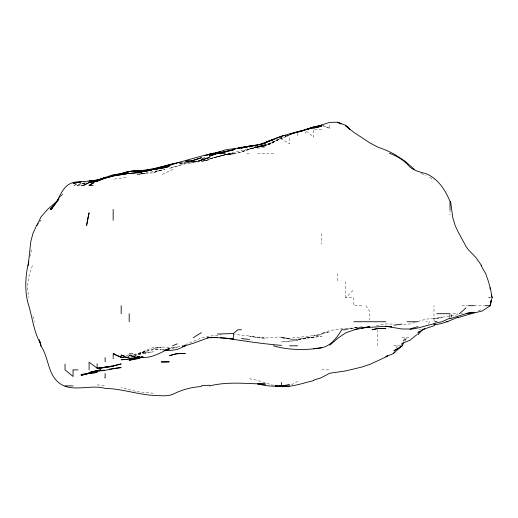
<?xml version="1.0" encoding="UTF-8"?>
<svg xmlns="http://www.w3.org/2000/svg" width="518" height="518" viewBox="0 0 518 518"><rect width="100%" height="100%" fill="white"/><g stroke="black" fill="none" stroke-linecap="round" stroke-linejoin="round"><path stroke-width="0.39" stroke-dasharray="2.59 1.94" d="M29.837 256.844L31.566 249.553M449.106 317.359L449.831 314.445M403.677 341.42L404.675 337.775L403.153 342.152M451.016 317.32L452.266 313.714L458.029 313.714M451.016 317.314L452.266 313.714M32.472 265.592C28.179 275.595 26.172 287.011 29.034 297.675M396.335 347.805L397.261 345.797L396.244 347.954M428.496 323.841L429.584 321.736L425.951 321.736M404.785 341.116L406.85 337.775L403.872 341.226M39.614 221.866L40.974 220.059L39.523 221.866M61.279 195.875L63.177 193.408L61.279 195.791M361.784 305.698L353.768 305.698L353.768 297.675L345.746 297.675L353.768 289.653M291.615 384.777L297.623 381.41M172.882 169.347L161.279 174.87M281.986 137.27L265.546 145.286L249.501 148.873L265.546 145.675L273.562 142.599L265.546 145.675L249.501 148.685L265.546 145.286L288.921 135.379M289.607 134.9L284.369 137.27L288.953 135.276M478.444 310.839L482.09 309.259M185.34 344.781L201.379 337.846L209.401 336.163L221.432 334.79M281.805 137.27L279.396 138.112M233.463 153.477L241.485 152.162M144.483 351.877L139.206 353.82L145.241 351.269L153.257 349.294L161.279 349.326L153.257 349.663L133.715 354.506M126.282 355.646L129.196 354.584M234.919 149.534L226.172 152.221M262.755 145.286L241.485 151.729L265.546 144.412L261.83 145.286M145.241 352.991L135.03 355.529M265.546 145.675L249.501 148.53L210.127 158.476M217.424 156.87L230.607 153.309L209.401 159.02L225.44 154.688L233.463 153.852L225.44 154.461L233.463 153.606L225.44 154.876L209.401 158.631M415.106 322.403L409.906 323.957L402.693 324.514M285.23 136.189L288.15 135.327M417.935 321.503L425.951 319.12L441.996 317.748L433.967 318.479L458.029 314.717M145.241 351.605L137.678 353.82L153.257 347.325L161.279 347.507L153.257 348.355L161.279 346.924L169.302 347.656L177.318 347.733L169.302 348.485L184.609 344.988M145.241 352.59L135.03 355.419M234.919 149.67L226.172 151.094M226.172 151.599L233.463 149.553L231.274 150.065M226.172 151.47L233.463 149.553M230.542 150.239L226.172 151.275L234.919 149.514L226.172 151.528M233.463 149.903L234.919 149.534L225.44 151.191M202.111 158.34L207.213 157.181M202.111 158.385L205.024 157.75M258.242 146.057L259.673 145.752M197.015 161.027L190.443 162.134M257.524 147.19L265.546 145.552L257.524 146.847L255.115 146.775L265.546 145.985L281.585 138.047C271.587 143.661 260.424 146.18 249.501 149.249C241.757 152.078 233.838 154.947 225.44 154.461M346.477 329.195L357.776 327.428M132.841 355.393L137.218 354.558L133.204 354.571M201.379 161.454L209.401 159.538L201.379 161.331L209.401 159.771L202.836 160.923M186.797 162.807L189.718 162.27M127.739 356.157L129.196 355.885M85.451 182.796L73.057 185.392L85.088 183.152M345.746 329.344L357.776 327.46C345.564 328.93 333.171 328.276 321.684 333.508L329.707 331.921L321.684 333.462L313.662 335.929L321.684 334.68L289.607 338.332L281.585 337.775L281.585 337.134C273.912 336.713 266.356 338.798 258.696 337.775L265.546 338.131L249.501 336.111L257.524 337.775L249.501 336.046L234.266 334.414M127.739 356.345L129.196 356.086M190.151 161.901L196.393 161.331L190.151 161.972M257.524 148.226L265.546 146.963M126.049 177.37L113.157 179.312M376.372 325.686L385.845 323.97L393.874 324.087M179.506 163.546L184.609 162.814M146.698 352.777L153.257 351.826L146.044 352.512M199.922 161.661L185.34 163.837L169.302 168.447L185.34 163.254L196.464 161.778M180.529 162.866L184.537 162.348M193.363 161.713L196.471 161.331M179.727 163.28L185.34 162.704M85.088 183.016L81.073 183.366L85.088 183.055M179.727 163.39L184.537 163.118M164.484 349.624L161.279 349.805L163.682 350.051M321.684 129.247L313.662 129.247L313.662 137.043L305.646 130.627L305.646 133.502M246.691 153.309L249.501 153.309M257.524 153.309L273.562 153.309M461.914 305.698L467.579 305.698M474.074 305.698L484.317 305.698M461.078 313.714L462.503 313.714M419.269 329.759L420.726 329.759M281.611 337.775L289.607 338.785L281.585 337.134L281.585 337.775L289.607 338.429M401.89 337.775L409.906 337.775M393.874 345.797L400.705 345.797M321.684 369.858L329.707 369.858M97.119 384.932L105.135 385.405M153.257 393.214L137.218 391.737L121.18 387.606M433.967 320.92L437.885 321.736L433.967 321.736L433.967 305.698M249.501 378.684L257.524 380.374L273.562 385.379M321.684 125.259L329.707 128.334L329.707 124.747M323.148 125.783L329.707 128.334M421.276 173.394L425.951 175.829M429.649 177.37L433.967 179.947M365.902 305.698L369.807 311.687M32.951 316.394L34.343 321.736M450.012 209.453L450.012 214.905M450.012 313.714L450.012 317.314M377.829 329.759L377.829 345.797M369.807 313.714L369.807 320.13M345.746 281.637L345.746 297.675M337.723 273.614L337.723 281.637M321.684 233.514L321.684 244.192M297.623 133.223L297.623 136.383M289.607 138.17L289.607 143.842L281.585 138.701L281.585 140.475M161.279 170.144L153.257 172.85L137.218 174.067L145.241 173.362L137.218 174.592L165.022 169.347L153.257 172.455L161.279 170.144M305.646 337.827L297.623 339.84L313.662 337.121L321.684 336.292L313.662 337.393L305.646 337.827M297.623 340.151L289.607 341.42L281.585 341.964L297.623 340.151M195.564 161.331L193.363 161.674L195.564 161.331M305.646 338.351L289.607 339.996L305.646 338.351M313.662 337.101L306.591 337.775L313.662 337.121"/><path stroke-width="0.78" d="M28.199 265.592L30.808 241.53L32.951 233.365L36.623 225.492L38.073 223.679M491.129 300.589L490.268 305.698L485.133 305.698M491.07 300.589L490.119 305.698L492.1 297.675L490.643 289.653L488.506 281.637L485.69 273.614L481.067 265.592M161.279 362.127L169.302 361.836L161.279 361.836M28.794 261.221C25.376 275.686 24.191 291.381 28.788 305.698C32.647 318.648 33.864 332.524 40.974 344.36M403.282 342.884L402.486 345.797L401.89 345.797L401.89 343.525L409.906 340.281L416.725 334.796M387.723 355.471L385.845 356.714L392.735 353.82L393.874 353.159L394.489 351.819M36.895 225.492L40.974 216.964L47.514 209.453L57.012 201.146M58.022 200.097L58.838 198.757M137.218 171.717L149.249 170.526L137.218 171.639L129.196 171.562L113.157 175.518L107.906 177.37L113.157 175.971L129.196 173.355L113.157 175.971L97.119 180.406L81.073 181.753L73.057 183.463L81.073 181.837C66.518 180.996 62.762 189.789 57.012 201.016L51.308 209.453L58.702 198.757M59.551 197.423L60.392 196.082M57.485 200.816L58.437 199.579M57.485 200.557L58.91 198.77M57.012 201.431L50.22 209.453L53.878 205.277M54.921 204.086L55.97 202.894M422.086 330.296L417.935 334.622L417.935 333.799M435.651 324.022L433.967 325.738L422.034 329.759L423.342 329.111M401.314 346.309L393.874 353.159M459.421 313.714L466.058 307.841M424.818 328.788L417.935 332.465L419.936 331.306M217.424 334.058L233.463 333.501L237.872 329.759L241.485 329.759M329.707 345.228L338.422 337.775L345.746 332.873L353.768 330.005M433.967 324.728C442.709 324.139 450.142 320.402 458.029 317.184M387.723 355.652L385.845 357.031L369.807 364.413L361.784 367.042L345.746 370.92L329.707 373.232L320.933 377.881L313.662 380.154M490.119 305.866L482.09 311.027L474.074 312.976M201.379 332.653L193.143 337.775M398.549 347.889L393.874 350.815L401.89 346.419M399.883 347.054L401.223 346.218M93.111 185.392L89.096 185.392L97.119 180.406L105.199 177.37L113.157 174.793L120.377 173.854M89.096 185.392L93.777 182.893M81.073 185.392L83.508 185.392L89.096 182.517L97.119 180.918M83.508 185.392L89.096 182.53L96.387 181.145M450.012 318.097L441.996 321.756L433.967 323.42M273.562 139.549L281.585 136.053L285.962 135.192M265.546 142.664L273.562 139.206L265.546 142.644M97.844 180.439L105.135 177.402L97.844 180.478L102.946 178.736L97.119 179.733L101.127 179.332M172.617 345.797L177.318 343.835M315.851 127.758L321.684 125.421L313.662 128.302M354.293 329.759L361.784 326.78M258.981 144.723L278.768 137.27L289.607 133.78L313.662 127.564L329.707 122.371L337.723 122.203L341.071 124.106M318.039 126.67L321.684 125.214L313.662 126.916L299.087 131.85M273.329 345.797L273.562 345.862C289.219 350.304 305.711 350.395 321.684 347.759C331.151 345.739 337.037 337.529 341.744 329.759L345.746 329.759M458.029 317.638L474.074 312.743M164.925 350.064L169.302 348.549C159.253 353.237 148.821 360.256 137.218 356.332L137.218 357.808L142.832 357.193M97.119 180.633L102.946 178.704L97.119 180.562L101.489 179.325M205.024 155.588L209.401 154.15L214.148 153.309L209.401 154.565M450.012 318.738L466.058 313.668L474.074 312.276L466.058 313.429L474.074 312.697M251.69 146.529L249.501 146.885L265.546 143.123L259.712 144.697M97.119 180.588L102.946 178.684M237.84 148.407L240.028 148.077L237.84 148.413L241.485 147.274L247.902 146.672M92.741 181.028L97.119 179.694L101.127 179.312M143.052 357.057L137.218 358.832L129.196 360.263L142.321 357.232M158.871 168.764L153.257 169.347L145.241 171.303C152.959 167.955 161.519 169.503 169.302 166.407L161.279 168.259L145.241 170.564L137.218 170.39L129.196 171.497L121.18 173.88L128.47 172.021M313.662 380.607C301.185 383.495 288.137 388.688 275.233 385.897M129.196 171.497L121.18 173.867C131.41 169.263 142.605 171.49 153.257 169.354L137.218 172.831L129.196 173.536C160.392 169.988 189.633 157.77 220.338 151.735M417.935 326.612L409.906 328.982L401.89 328.988L385.845 326.262L361.784 327.926L369.807 326.651L354.7 329.759M182.368 346.639L185.25 345.797L177.318 349.488L169.302 350.641L165.287 350.22M88.371 373.264L81.073 375.388L97.119 371.523L81.073 374.54L97.119 372.494L89.096 373.051M182.42 346.652L193.363 343.246L209.401 337.406M160.548 167.301L153.988 169.166L169.302 164.718L180.283 162.14M207.213 155.167L208.67 154.765M217.424 152.635L214.989 153.309L225.44 149.864L251.91 146.108M169.302 165.371L171.49 164.776M318.039 127.111L321.684 126.12L307.174 129.247L289.607 134.46L297.623 131.831L302 131.028M161.279 167.1L164.193 166.336M165.656 165.954L167.845 165.378M433.967 323.711L417.935 327.978L409.906 329.409M96.387 370.635L89.096 372.5L100.939 369.858L97.883 370.331M298.355 131.883L303.457 130.601M164.193 350.608L169.302 349.352M186.066 160.904L188.986 160.191M113.157 365.837L121.18 363.927L113.157 366.077L97.119 368.188L89.096 362.186L89.096 369.858M238.565 148.349L249.501 145.953L254.914 145.286M241.485 147.798L257.524 144.749M249.501 146.303L241.485 147.857L249.501 146.206L241.485 147.857L248.776 146.471M175.861 163.28C163.934 165.851 152.357 169.69 140.132 170.649M209.401 385.955L209.777 385.897C228.088 381.306 246.969 383.806 265.546 384.045L257.524 383.832C267.942 386.732 279.072 386.888 289.607 384.434M121.18 357.511L123.368 357.122M112.425 365.967L97.119 368.674L113.157 366.278L97.119 368.188L97.119 363.746M208.663 337.529L207.2 337.775L217.424 337.535L209.401 337.509L220.26 337.775L233.463 338.914L220.26 337.775M109.343 369.23L113.157 368.596M146.698 170.914L145.241 171.154L153.257 169.347L148.154 170.733L149.611 170.441M97.119 180.743L89.096 182.012L97.119 180.788M241.485 147.941L242.942 147.727M149.611 170.37L137.218 172.578L142.321 171.905M129.927 358.993L137.218 357.983L129.196 359.369L121.18 359.764L127.596 359.227M393.874 325.2L401.89 324.1M100.324 370.603L97.119 371.005C105.322 371.121 113.047 368.149 121.18 367.612L113.954 368.499M101.929 370.402L104.332 370.105M121.18 173.75L122.779 173.549M121.18 357.064L121.18 355.037L129.196 358.352L137.218 357.439L129.196 355.283L137.218 357.808M313.662 348.64L321.684 347.772M201.379 386.558C191.783 387.088 182.252 389.588 173.666 393.92C167.295 396.885 160.043 395.493 153.257 395.422C136.998 394.295 121.452 388.707 105.135 388.377C89.459 383.896 69.924 393.965 57.012 381.118C47.546 371.646 48.407 356.824 40.974 345.992L39.413 339.963L40.974 345.992M149.249 169.639L151.657 169.464M201.379 385.748L209.401 385.217M166.893 349.488L168.499 349.397M95.513 180.64L89.096 180.937L95.513 180.691M255.814 145.286L257.524 145.286M77.24 185.392L79.209 185.392M488.83 297.675L490.119 297.675M468.395 305.698L474.074 305.698M436.726 313.714L450.012 313.714M469.366 313.714L471.425 313.714M353.768 321.736L385.845 321.736M407.116 321.736L417.935 321.736M446.535 321.736L448.018 321.736M289.607 345.797L297.623 345.797M129.196 358.352L129.196 357.711L121.18 357.368L113.157 353.82L114.582 353.82M129.196 353.82L132.906 353.82M73.057 369.858L78.076 369.858M104.688 377.881L105.135 377.881L105.135 373.459M65.035 385.897L73.057 385.897M275.168 385.897L289.607 385.897M281.585 345.344C262.794 343.965 244.12 340.883 225.44 338.202M137.218 356.332L139.62 356.514M141.226 356.63L142.832 356.753M241.485 338.591L249.501 339.445M121.18 355.037L124.825 356.255M389.381 153.309C397.306 156.009 404.552 160.574 409.906 167.074C414.504 170.804 420.351 172.19 425.951 173.666C437.969 178.457 445.273 189.97 450.012 201.431L450.012 209.453M113.157 353.82L121.18 357.2M339.063 123.031L337.723 122.287L345.746 125.337L349.747 129.247L345.746 125.874L353.768 132.291L369.807 142.871L377.829 147.106L385.845 150.09L393.874 153.891L405.199 161.331L414.29 169.347M481.585 265.592L475.951 257.575L468.214 249.553L466.058 246.451L458.029 231.669L455.134 225.492L452.758 217.469L450.576 201.431M491.381 294.761L492.1 297.675M490.119 287.665L490.119 288.992M281.585 382.42L281.585 385.897M233.463 333.501L233.463 337.775M145.241 352.266L145.241 353.82M129.196 313.714L129.196 321.736M121.18 305.698L121.18 313.714M113.157 209.453L113.157 220.279M113.157 354.959L113.157 357.316M113.157 358.1L113.157 358.696M105.135 357.575L105.135 361.836M73.057 370.208L73.057 376.482L65.035 369.858L65.035 364.122M88.079 217.469L86.584 225.492L89.096 212.762L88.079 217.469M306.779 129.247L305.646 129.733L313.662 127.033L306.779 129.247M105.135 177.972L97.119 181.203L105.135 177.978L108.113 177.37L105.135 177.972M217.036 153.309L209.401 156.203L217.424 153.309L225.44 151.502L209.401 155.458L217.424 153.328L225.44 152.927L217.036 153.309M201.379 160.017L197.759 161.331L209.401 157.53L201.379 160.017M272.837 139.808L265.546 142.405L272.837 139.815M241.485 147.274L237.84 148.53L241.485 147.274M201.379 157.763L193.363 160.425L185.34 162.089L193.363 160.276L201.379 157.763M176.191 353.82L169.302 355.665L177.318 353.613L185.34 353.386L176.191 353.82M377.829 328.503L372.041 329.759L377.829 328.535L385.845 328.554L377.829 328.503M235.651 148.737L234.188 148.957L235.651 148.744M391.466 326.8L385.845 326.282L391.466 326.793"/></g></svg>
